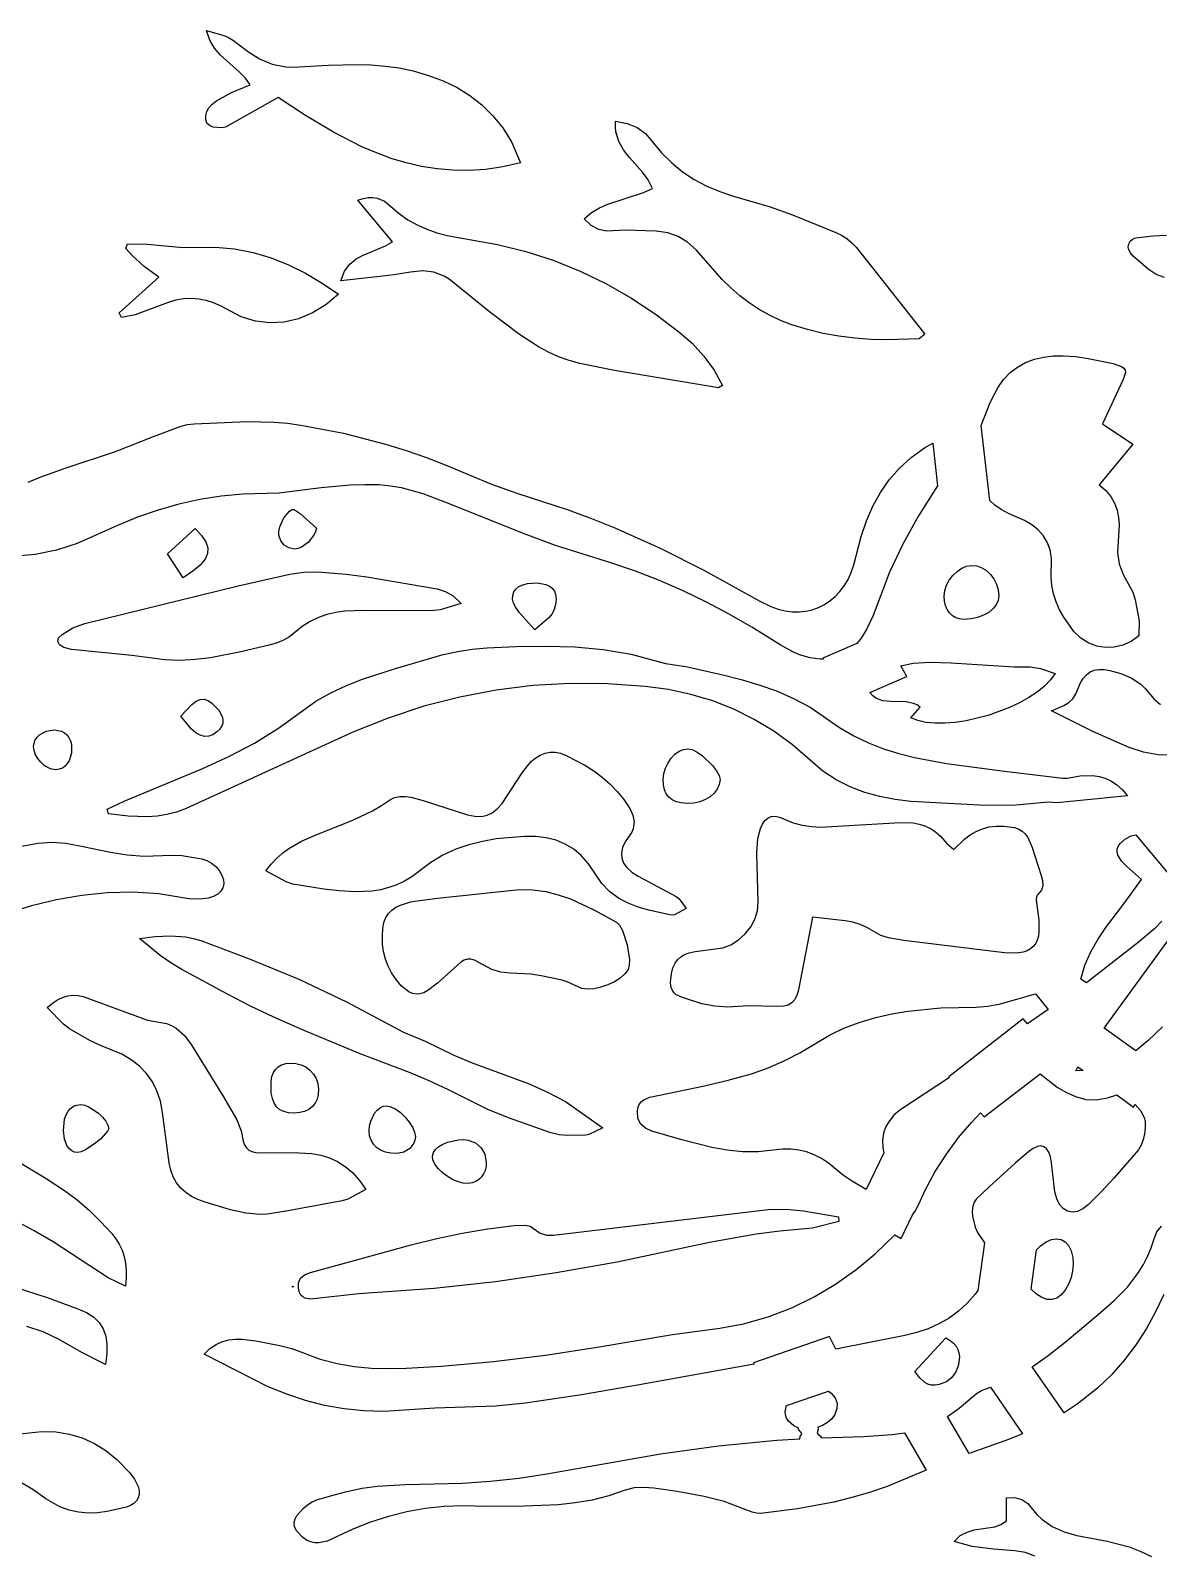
# Model space of a CAD drawing. Header units: centimetres. Extents: x -3.3 to 24.3, y 4.5 to 22.4.
# Drawn here: x 16.11 to 20.98, y 11.9 to 18.48 of the extents above; entities that cross this region are included whole.
import ezdxf

# ---------------------------------------------------------------- set-up
doc = ezdxf.new("R2010")
doc.units = ezdxf.units.CM
doc.layers.add('CUT', color=7, linetype='Continuous')

msp = doc.modelspace()

# ---------------------------------------------------------------- linework, layer by layer
at = {"layer": 'CUT'}
for points in [[(16.913463, 18.171807), (16.978097, 18.20752), (17.059313, 18.240657), (17.038505, 18.270085), (17.013202, 18.295968), (16.928837, 18.370084), (16.904069, 18.399522), (16.884062, 18.434283), (16.870669, 18.47614), (16.945728, 18.454813), (16.965068, 18.446321), (16.986441, 18.433154), (17.046865, 18.386803), (17.099166, 18.353865), (17.154431, 18.331061), (17.213108, 18.318859), (17.243866, 18.31688), (17.397843, 18.325621), (17.519983, 18.328778), (17.58094, 18.327041), (17.641773, 18.322271), (17.702445, 18.313854), (17.76292, 18.301172), (17.829672, 18.281943), (17.893112, 18.258001), (17.952945, 18.228974), (18.008874, 18.194491), (18.060605, 18.15418), (18.107841, 18.107669), (18.150287, 18.054588), (18.187647, 17.994565), (18.227142, 17.903534), (18.151381, 17.886477), (18.077539, 17.875713), (18.005501, 17.870887), (17.935147, 17.871642), (17.866362, 17.877623), (17.799028, 17.888473), (17.733028, 17.903837), (17.668245, 17.923358), (17.604561, 17.946682), (17.541859, 17.973451), (17.418932, 18.035904), (17.298528, 18.10787), (17.179707, 18.186501), (16.951634, 18.057894), (16.9362, 18.054581), (16.899437, 18.058869), (16.882861, 18.065647), (16.871579, 18.075514), (16.867069, 18.089708), (16.867512, 18.10798), (16.872089, 18.126501), (16.879981, 18.141445), (16.895327, 18.157658)], [(19.088561, 17.779671), (19.147982, 17.759427), (19.306854, 17.714585), (19.40197, 17.679939), (19.590052, 17.603301), (19.614588, 17.591592), (19.638142, 17.576624), (19.659715, 17.558993), (19.678307, 17.539294), (19.974665, 17.163706), (19.950536, 17.144066), (19.8106, 17.139202), (19.741078, 17.141059), (19.671912, 17.146148), (19.603146, 17.154748), (19.534826, 17.167141), (19.466994, 17.183605), (19.399695, 17.204421), (19.350628, 17.223327), (19.303692, 17.245428), (19.258834, 17.270616), (19.216003, 17.298784), (19.175146, 17.329825), (19.136212, 17.363633), (19.099149, 17.400101), (18.985722, 17.528059), (18.948911, 17.561009), (18.908083, 17.585841), (18.863181, 17.601972), (18.814145, 17.608821), (18.680948, 17.613145), (18.599399, 17.609194), (18.565167, 17.616041), (18.53325, 17.633018), (18.502613, 17.662278), (18.533891, 17.688791), (18.568017, 17.709045), (18.604354, 17.72472), (18.759144, 17.775274), (18.797029, 17.793282), (18.779124, 17.830673), (18.75472, 17.864409), (18.698304, 17.92767), (18.672235, 17.960573), (18.651555, 17.996576), (18.639235, 18.037367), (18.637139, 18.060086), (18.638247, 18.084635), (18.688481, 18.074572), (18.731074, 18.056675), (18.766727, 18.031134), (18.836649, 17.947863), (18.880606, 17.903749), (18.927896, 17.865337), (18.978398, 17.832162), (19.031993, 17.803761)], [(18.127855, 17.551262), (18.250262, 17.521135), (18.369069, 17.482818), (18.484353, 17.436481), (18.596192, 17.382293), (18.704665, 17.320422), (18.809848, 17.251039), (18.911821, 17.174313), (18.968996, 17.124165), (19.019979, 17.069132), (19.063822, 17.008395), (19.099578, 16.941132), (19.08302, 16.931584), (18.633202, 17.007142), (18.484191, 17.036688), (18.437003, 17.049197), (18.391504, 17.065754), (18.347523, 17.085827), (18.30489, 17.108886), (18.222986, 17.16183), (18.092773, 17.260677), (17.919203, 17.400938), (17.897679, 17.413981), (17.852823, 17.431151), (17.804691, 17.436867), (17.752245, 17.431656), (17.679965, 17.419947), (17.606103, 17.411058), (17.45081, 17.394722), (17.467187, 17.435686), (17.489789, 17.466271), (17.517137, 17.488824), (17.547752, 17.505687), (17.644417, 17.545594), (17.673318, 17.563152), (17.524494, 17.742311), (17.547916, 17.750582), (17.569481, 17.754603), (17.589301, 17.754859), (17.607484, 17.751836), (17.639374, 17.737895), (17.702458, 17.684905), (17.740789, 17.657996), (17.780862, 17.635486), (17.822517, 17.616921), (17.865595, 17.601847), (17.909936, 17.58981)], [(16.704167, 17.3003), (16.561803, 17.24744), (16.503299, 17.236054), (16.493095, 17.25599), (16.664449, 17.410627), (16.600974, 17.456213), (16.550947, 17.501625), (16.521225, 17.533347), (16.529226, 17.553552), (16.613606, 17.553249), (16.76981, 17.538321), (16.907897, 17.540117), (16.991198, 17.532717), (17.071653, 17.517073), (17.149533, 17.493783), (17.225105, 17.463443), (17.29864, 17.426651), (17.370406, 17.384003), (17.440674, 17.336096), (17.385955, 17.290454), (17.327954, 17.25514), (17.267582, 17.2303), (17.205753, 17.216079), (17.14338, 17.212621), (17.081375, 17.220073), (17.020651, 17.238579), (16.931108, 17.285623), (16.89985, 17.299326), (16.868295, 17.309306), (16.836389, 17.315475), (16.804077, 17.317746), (16.771305, 17.316032), (16.73802, 17.310246)], [(20.831951, 16.124706), (20.873032, 16.04886), (20.883424, 16.015352), (20.900138, 15.925178), (20.898683, 15.860201), (20.865777, 15.836046), (20.830309, 15.819443), (20.793269, 15.81041), (20.755648, 15.808963), (20.718436, 15.815118), (20.682625, 15.828891), (20.649205, 15.850299), (20.619166, 15.879359), (20.574636, 15.940438), (20.556683, 15.972874), (20.541961, 16.006472), (20.530738, 16.041155), (20.523283, 16.076845), (20.519862, 16.113465), (20.521252, 16.193814), (20.515504, 16.231575), (20.503851, 16.264636), (20.486646, 16.293413), (20.46424, 16.31832), (20.436987, 16.339773), (20.405239, 16.358187), (20.335806, 16.388505), (20.304897, 16.405374), (20.276863, 16.424817), (20.254798, 16.444518), (20.218461, 16.769392), (20.25629, 16.867797), (20.289417, 16.932369), (20.314071, 16.967652), (20.34269, 16.997334), (20.374822, 17.021638), (20.410019, 17.040789), (20.447831, 17.055012), (20.487807, 17.064529), (20.529498, 17.069565), (20.572455, 17.070345), (20.626666, 17.066491), (20.680819, 17.058826), (20.788063, 17.036398), (20.824062, 17.024594), (20.834382, 17.01734), (20.840025, 17.008485), (20.841323, 16.997504), (20.832208, 16.967069), (20.741862, 16.775881), (20.873956, 16.687887), (20.727796, 16.512833), (20.756562, 16.488332), (20.778663, 16.461827), (20.794779, 16.433491), (20.805589, 16.403498), (20.811772, 16.372025), (20.814007, 16.339245), (20.807411, 16.219976), (20.815068, 16.171542)], [(17.275347, 16.388891), (17.34506, 16.325426), (17.340559, 16.309169), (17.332816, 16.293106), (17.310007, 16.264018), (17.28144, 16.243085), (17.266499, 16.237213), (17.25192, 16.235225), (17.225918, 16.239797), (17.205854, 16.252126), (17.191714, 16.271108), (17.183487, 16.295633), (17.183205, 16.311978), (17.187388, 16.33081), (17.205108, 16.369454), (17.228565, 16.398605), (17.239919, 16.405571), (17.249676, 16.405305)], [(16.770068, 16.111258), (16.701847, 16.213883), (16.82105, 16.323215), (16.849123, 16.294166), (16.867539, 16.266941), (16.876206, 16.240992), (16.875032, 16.215773), (16.863924, 16.190737), (16.842789, 16.165337), (16.811534, 16.139026)], [(17.202518, 15.841311), (17.175034, 15.829351), (17.147047, 15.820866), (17.017925, 15.790354), (16.888106, 15.765459), (16.822631, 15.757563), (16.756617, 15.754008), (16.689942, 15.75577), (16.547401, 15.774703), (16.286713, 15.801613), (16.254247, 15.80943), (16.235534, 15.820792), (16.227486, 15.835209), (16.230742, 15.850917), (16.24594, 15.866152), (16.29306, 15.89411), (16.343707, 15.913443), (17.007688, 16.076281), (17.229855, 16.1268), (17.289259, 16.135218), (17.350403, 16.136465), (17.47311, 16.126663), (17.562951, 16.114827), (17.866574, 16.063134), (17.901534, 16.052165), (17.936416, 16.032587), (17.971342, 16.00025), (17.879617, 15.972715), (17.852808, 15.969197), (17.700825, 15.967358), (17.548764, 15.969454), (17.467823, 15.96632), (17.428808, 15.960643), (17.390863, 15.951661), (17.35406, 15.938948), (17.318474, 15.92208), (17.284177, 15.900632), (17.228316, 15.856377)], [(20.220599, 16.154463), (20.240521, 16.141981), (20.258251, 16.125506), (20.273152, 16.105746), (20.284589, 16.083408), (20.291923, 16.0592), (20.294519, 16.033827), (20.29152, 16.013028), (20.28287, 15.993753), (20.269119, 15.976377), (20.25082, 15.961276), (20.228524, 15.948823), (20.202784, 15.939393), (20.17415, 15.933361), (20.143176, 15.931102), (20.124852, 15.932881), (20.108211, 15.938325), (20.093499, 15.947145), (20.080959, 15.959055), (20.070837, 15.973768), (20.063376, 15.990995), (20.058822, 16.010449), (20.057419, 16.031844), (20.060399, 16.055663), (20.068291, 16.079092), (20.080345, 16.101295), (20.095809, 16.121434), (20.113931, 16.138673), (20.133959, 16.152175), (20.155142, 16.161104), (20.176728, 16.164623), (20.199123, 16.162246)], [(18.373619, 16.053336), (18.378942, 16.039024), (18.380841, 16.018105), (18.378464, 15.995894), (18.372428, 15.974191), (18.363349, 15.954797), (18.349733, 15.937265), (18.288488, 15.885931), (18.223118, 15.959032), (18.206428, 15.982709), (18.19738, 16.001266), (18.19319, 16.018797), (18.193638, 16.035014), (18.1985, 16.049635), (18.207557, 16.062373), (18.220587, 16.072944), (18.237368, 16.081062), (18.257678, 16.086443), (18.300476, 16.089302), (18.337287, 16.08217), (18.352354, 16.074943), (18.36461, 16.06532)], [(17.686339, 15.719377), (17.89307, 15.780004), (17.955912, 15.792981), (18.018731, 15.802242), (18.08164, 15.808422), (18.208178, 15.814075), (18.336429, 15.815014), (18.461875, 15.812184), (18.58488, 15.801609), (18.706045, 15.780963), (18.854265, 15.740609), (18.942073, 15.727043), (19.101225, 15.691893), (19.18012, 15.671946), (19.257846, 15.648981), (19.333866, 15.621921), (19.407642, 15.589687), (19.478638, 15.551202), (19.606377, 15.46373), (19.668083, 15.428021), (19.731353, 15.397719), (19.796104, 15.372278), (19.862256, 15.351151), (19.929725, 15.333795), (20.068293, 15.308209), (20.319424, 15.274729), (20.57106, 15.244965), (20.589357, 15.244924), (20.645515, 15.254523), (20.700743, 15.255829), (20.727351, 15.252301), (20.753288, 15.245191), (20.778554, 15.233903), (20.80315, 15.217843), (20.827074, 15.196415), (20.850327, 15.169023), (20.54611, 15.13844), (20.508014, 15.140899), (20.367149, 15.127915), (20.23863, 15.126822), (19.913857, 15.143985), (19.846339, 15.152413), (19.779987, 15.165211), (19.715174, 15.183151), (19.652274, 15.207002), (19.591657, 15.237537), (19.533698, 15.275526), (19.401976, 15.388728), (19.321294, 15.447799), (19.23692, 15.499054), (19.149052, 15.542593), (19.057886, 15.578517), (18.963622, 15.606926), (18.866457, 15.627921), (18.766588, 15.641601), (18.603441, 15.652848), (18.441605, 15.653968), (18.281167, 15.644874), (18.122219, 15.625477), (17.964849, 15.595692), (17.809147, 15.55543), (17.655202, 15.504605), (17.503103, 15.443129), (16.782202, 15.113975), (16.740951, 15.098072), (16.699395, 15.087296), (16.657581, 15.080932), (16.615554, 15.078267), (16.531052, 15.081177), (16.446265, 15.090315), (16.440419, 15.110934), (16.514331, 15.145704), (16.857479, 15.288868), (16.969415, 15.339321), (17.077249, 15.396784), (17.180964, 15.461436), (17.342902, 15.577059), (17.40797, 15.614065), (17.475297, 15.645637), (17.544433, 15.672939)], [(20.473987, 15.719015), (20.538322, 15.697837), (20.517987, 15.669742), (20.491531, 15.642732), (20.459731, 15.617035), (20.423365, 15.592878), (20.383209, 15.57049), (20.340042, 15.550099), (20.247779, 15.516216), (20.152794, 15.493053), (20.106224, 15.486061), (20.061305, 15.482432), (20.018814, 15.482394), (19.979528, 15.486176), (19.944226, 15.494004), (19.913683, 15.506106), (19.954609, 15.552306), (19.940916, 15.561783), (19.92614, 15.56831), (19.894137, 15.574691), (19.825955, 15.575998), (19.792989, 15.57963), (19.762913, 15.591051), (19.749461, 15.601043), (19.736797, 15.615514), (19.896626, 15.683647), (19.871254, 15.730233), (19.924625, 15.741407), (19.998278, 15.745847), (20.088824, 15.743019), (20.360361, 15.726268), (20.430129, 15.725637)], [(16.879648, 15.426201), (16.861797, 15.425355), (16.843486, 15.430382), (16.824365, 15.44146), (16.804083, 15.458768), (16.758636, 15.512791), (16.80631, 15.562662), (16.825705, 15.577085), (16.843201, 15.584813), (16.859595, 15.58608), (16.875683, 15.581122), (16.892263, 15.570174), (16.923265, 15.538148), (16.938852, 15.508694), (16.941298, 15.494682), (16.940176, 15.481226), (16.935483, 15.468386), (16.927215, 15.456222), (16.91537, 15.444794), (16.897389, 15.432741)], [(16.125116, 15.396693), (16.130329, 15.410319), (16.138359, 15.422431), (16.148951, 15.432823), (16.176799, 15.447632), (16.211834, 15.453107), (16.243675, 15.447877), (16.256569, 15.441282), (16.267341, 15.432144), (16.275913, 15.420548), (16.282207, 15.406577), (16.286145, 15.390314), (16.286593, 15.353005), (16.277144, 15.320513), (16.259166, 15.296607), (16.247448, 15.288498), (16.234161, 15.283284), (16.219494, 15.281216), (16.202419, 15.283292), (16.185293, 15.28991), (16.168857, 15.300299), (16.153852, 15.313686), (16.14102, 15.329297), (16.131102, 15.346361), (16.12484, 15.364106), (16.122975, 15.381758)], [(17.806063, 15.148691), (17.998829, 15.087138), (18.030337, 15.080779), (18.05805, 15.079804), (18.082805, 15.084526), (18.105434, 15.095264), (18.126772, 15.112333), (18.147653, 15.136049), (18.233984, 15.268042), (18.258203, 15.29976), (18.27511, 15.317901), (18.293313, 15.332915), (18.312725, 15.344555), (18.333257, 15.352573), (18.354823, 15.356723), (18.377334, 15.356759), (18.400704, 15.352433), (18.424843, 15.343498), (18.505714, 15.301001), (18.543616, 15.276583), (18.579541, 15.249747), (18.61327, 15.220261), (18.644587, 15.187897), (18.673274, 15.152424), (18.699114, 15.113613), (18.71321, 15.084569), (18.718973, 15.055747), (18.714445, 15.026601), (18.70771, 15.011735), (18.679645, 14.96984), (18.668091, 14.944779), (18.663026, 14.921243), (18.664473, 14.899075), (18.672451, 14.878119), (18.686983, 14.858215), (18.708089, 14.839209), (18.73579, 14.820942), (18.899761, 14.733145), (18.912189, 14.722892), (18.942819, 14.68103), (18.892879, 14.654663), (18.87771, 14.653321), (18.782458, 14.674147), (18.736325, 14.687668), (18.692118, 14.704819), (18.650532, 14.726764), (18.612265, 14.754673), (18.578014, 14.78971), (18.521504, 14.874434), (18.491094, 14.909229), (18.457392, 14.937669), (18.420544, 14.959995), (18.380695, 14.976449), (18.337991, 14.987272), (18.292577, 14.992705), (18.244599, 14.99299), (18.121999, 14.982182), (18.062326, 14.971795), (18.004006, 14.957139), (17.947238, 14.937505), (17.892224, 14.912182), (17.839164, 14.88046), (17.758144, 14.818616), (17.726286, 14.799424), (17.692914, 14.783872), (17.658255, 14.771781), (17.622534, 14.76297), (17.58598, 14.757259), (17.511281, 14.75442), (17.44394, 14.758505), (17.376675, 14.765819), (17.243095, 14.787548), (17.214734, 14.796383), (17.126102, 14.844088), (17.15005, 14.873691), (17.174829, 14.899387), (17.20037, 14.921644), (17.226603, 14.94093), (17.280866, 14.972467), (17.337061, 14.997745), (17.505739, 15.064193), (17.587536, 15.103079), (17.626858, 15.126126), (17.664771, 15.15241), (17.683364, 15.161458), (17.706249, 15.165652), (17.73046, 15.16569), (17.753034, 15.162271)], [(18.990996, 15.357236), (19.014101, 15.340975), (19.057513, 15.299351), (19.074315, 15.277348), (19.085511, 15.256791), (19.089349, 15.23936), (19.085985, 15.217809), (19.07747, 15.197967), (19.064319, 15.180207), (19.047044, 15.164905), (19.026158, 15.152432), (19.002176, 15.143163), (18.975609, 15.137471), (18.946971, 15.13573), (18.922182, 15.137649), (18.900762, 15.142751), (18.882727, 15.151019), (18.868095, 15.162437), (18.856882, 15.176988), (18.849104, 15.194654), (18.84478, 15.215419), (18.843924, 15.239267), (18.847055, 15.264458), (18.854282, 15.288664), (18.865016, 15.311154), (18.878672, 15.331196), (18.89466, 15.348059), (18.912393, 15.36101), (18.931284, 15.36932), (18.950746, 15.372256), (18.969293, 15.368223)], [(19.066454, 14.258982), (19.011041, 14.269138), (18.926749, 14.296891), (18.900579, 14.309274), (18.890101, 14.318178), (18.882093, 14.329935), (18.877103, 14.345331), (18.875681, 14.365149), (18.880882, 14.409223), (18.886753, 14.428261), (18.895026, 14.445178), (18.905866, 14.459884), (18.919441, 14.472286), (18.935916, 14.482295), (18.955458, 14.489818), (18.981863, 14.496295), (19.101168, 14.511623), (19.136741, 14.525398), (19.169405, 14.54572), (19.198168, 14.571572), (19.222039, 14.601937), (19.240026, 14.635796), (19.251137, 14.672131), (19.254382, 14.709926), (19.2489, 14.921155), (19.25296, 14.984399), (19.263775, 15.02783), (19.272552, 15.046827), (19.2833, 15.061782), (19.296031, 15.072485), (19.310754, 15.078725), (19.327481, 15.080292), (19.346224, 15.076976), (19.40596, 15.052112), (19.445028, 15.04146), (19.484195, 15.035594), (19.523462, 15.033497), (19.867224, 15.052846), (19.923737, 15.051737), (19.950036, 15.046737), (19.975001, 15.038609), (19.99861, 15.027234), (20.020842, 15.012488), (20.041674, 14.994251), (20.069367, 14.963308), (20.100108, 14.936831), (20.146271, 14.981289), (20.17086, 14.99939), (20.196684, 15.014384), (20.223915, 15.026008), (20.252725, 15.033994), (20.283287, 15.03808), (20.315774, 15.037998), (20.362384, 15.031261), (20.380417, 15.024918), (20.395612, 15.015986), (20.408478, 15.004014), (20.419522, 14.988547), (20.438174, 14.945315), (20.476643, 14.82461), (20.483233, 14.802125), (20.485036, 14.780911), (20.478935, 14.76072), (20.461816, 14.741302), (20.457039, 14.732696), (20.455558, 14.719621), (20.467052, 14.630609), (20.467866, 14.582001), (20.465116, 14.56187), (20.460151, 14.544398), (20.452886, 14.529492), (20.443236, 14.517057), (20.431118, 14.507002), (20.416448, 14.499233), (20.399142, 14.493657), (20.379115, 14.490182), (20.330565, 14.489159), (19.884389, 14.543168), (19.817069, 14.554747), (19.785091, 14.564788), (19.726466, 14.598325), (19.695211, 14.612114), (19.663085, 14.622069), (19.630081, 14.629045), (19.489169, 14.644281), (19.428538, 14.330211), (19.421032, 14.305448), (19.411747, 14.286767), (19.39977, 14.273427), (19.384187, 14.264688), (19.364085, 14.259809), (19.33855, 14.258052), (19.211518, 14.260642), (19.122702, 14.255598)], [(18.604529, 14.351594), (18.574731, 14.341107), (18.545009, 14.334505), (18.516934, 14.332502), (18.492076, 14.335808), (18.42851, 14.364116), (18.40687, 14.37136), (18.316694, 14.391017), (18.271313, 14.397855), (18.183395, 14.401613), (18.14285, 14.406867), (18.103824, 14.41823), (18.027675, 14.458481), (18.012343, 14.462581), (17.998217, 14.462461), (17.984336, 14.458085), (17.96974, 14.449419), (17.869018, 14.359179), (17.827103, 14.327262), (17.809325, 14.31794), (17.792473, 14.312639), (17.776263, 14.311407), (17.760411, 14.314293), (17.74463, 14.321344), (17.712146, 14.348136), (17.689303, 14.374909), (17.670326, 14.403081), (17.655123, 14.432576), (17.643599, 14.463318), (17.635662, 14.495228), (17.631217, 14.528229), (17.630172, 14.562246), (17.632432, 14.5972), (17.637224, 14.62171), (17.645592, 14.642691), (17.657199, 14.660418), (17.671707, 14.675168), (17.688779, 14.687213), (17.708076, 14.69683), (17.751997, 14.709878), (17.781075, 14.715174), (17.869161, 14.726508), (18.222206, 14.76351), (18.280518, 14.762543), (18.336498, 14.754776), (18.390482, 14.741223), (18.442805, 14.722898), (18.543811, 14.675979), (18.642202, 14.622126), (18.65524, 14.609028), (18.667535, 14.586449), (18.687568, 14.524726), (18.697641, 14.460714), (18.697486, 14.435274), (18.693092, 14.418172), (18.678686, 14.399257), (18.658077, 14.381381), (18.632835, 14.365256)], [(17.534524, 14.054155), (17.284855, 14.156935), (17.161547, 14.211728), (17.060653, 14.259837), (16.96106, 14.310824), (16.764267, 14.417527), (16.716307, 14.44627), (16.670035, 14.478433), (16.581143, 14.551871), (16.648827, 14.560144), (16.715259, 14.563578), (16.780642, 14.558951), (16.813003, 14.552608), (16.845176, 14.543041), (17.059099, 14.463487), (17.269377, 14.375819), (17.475392, 14.278562), (17.721393, 14.147603), (17.814742, 14.108574), (17.93839, 14.048323), (18.019006, 14.015143), (18.264592, 13.923895), (18.344222, 13.888623), (18.420996, 13.847112), (18.582381, 13.734572), (18.522782, 13.705502), (18.508732, 13.702751), (18.431861, 13.701306), (18.39408, 13.704016), (18.358205, 13.712219), (18.17542, 13.776983), (18.085915, 13.813775), (17.916239, 13.897811), (17.832304, 13.936619), (17.747171, 13.972577)], [(16.805371, 13.43727), (16.78067, 13.453969), (16.759236, 13.473639), (16.741169, 13.496319), (16.726568, 13.52205), (16.715534, 13.550869), (16.708164, 13.582816), (16.680505, 13.800183), (16.670915, 13.8488), (16.656162, 13.893107), (16.636229, 13.93316), (16.611099, 13.969014), (16.580756, 14.000725), (16.545181, 14.028348), (16.504358, 14.05194), (16.411454, 14.09031), (16.365636, 14.111989), (16.277552, 14.161985), (16.252039, 14.181198), (16.181385, 14.253559), (16.204015, 14.272419), (16.226272, 14.287013), (16.248327, 14.297485), (16.270347, 14.303977), (16.292501, 14.306632), (16.314959, 14.305594), (16.33789, 14.301005), (16.614529, 14.198558), (16.69702, 14.184108), (16.719091, 14.17543), (16.739324, 14.163948), (16.774788, 14.133356), (16.804441, 14.093889), (16.94383, 13.867285), (17.001397, 13.76888), (17.020273, 13.721504), (17.028077, 13.676503), (17.034153, 13.660006), (17.042707, 13.647361), (17.053563, 13.638116), (17.066548, 13.631819), (17.081487, 13.628019), (17.116526, 13.626102), (17.243302, 13.627688), (17.325836, 13.623043), (17.364503, 13.615894), (17.401462, 13.60455), (17.43667, 13.588496), (17.470082, 13.567214), (17.501655, 13.54019), (17.531346, 13.506908), (17.559111, 13.466852), (17.480954, 13.426249), (17.456629, 13.418478), (17.214159, 13.373231), (17.132868, 13.361111), (17.102535, 13.359143), (17.040636, 13.36503), (16.973343, 13.379623), (16.864181, 13.412628), (16.833242, 13.423502)], [(19.791968, 13.681174), (19.792701, 13.648426), (19.796663, 13.625224), (19.720617, 13.46764), (19.661798, 13.502126), (19.623423, 13.528241), (19.558015, 13.581064), (19.527466, 13.601202), (19.49592, 13.617455), (19.463368, 13.629754), (19.429804, 13.638027), (19.395221, 13.642203), (19.359611, 13.642213), (19.253943, 13.630377), (19.18625, 13.630567), (19.119655, 13.637202), (19.053924, 13.648927), (18.924123, 13.682233), (18.794981, 13.719653), (18.76694, 13.731793), (18.745964, 13.750792), (18.733784, 13.776284), (18.732129, 13.807903), (18.735611, 13.82399), (18.741587, 13.836995), (18.749808, 13.847338), (18.760024, 13.85544), (18.785442, 13.866601), (19.022439, 13.915613), (19.124925, 13.939625), (19.226054, 13.967979), (19.297361, 13.992947), (19.367311, 14.023096), (19.43502, 14.058001), (19.56301, 14.134802), (19.628036, 14.165722), (19.69453, 14.190735), (19.762337, 14.210577), (19.831303, 14.225988), (19.901272, 14.237702), (20.043599, 14.252994), (20.195781, 14.254916), (20.245966, 14.259048), (20.295277, 14.268439), (20.452179, 14.312619), (20.508148, 14.245241), (20.418863, 14.183685), (20.399973, 14.204746), (20.078453, 13.954561), (20.080867, 13.951829), (19.866321, 13.810239), (19.841273, 13.788181), (19.821246, 13.764505), (19.806308, 13.738953), (19.796526, 13.711263)], [(17.347963, 13.857673), (17.339551, 13.84011), (17.327729, 13.82539), (17.312636, 13.81365), (17.294412, 13.805029), (17.273198, 13.799664), (17.249133, 13.797693), (17.224902, 13.799115), (17.20424, 13.803943), (17.187025, 13.812314), (17.173135, 13.824366), (17.16245, 13.840236), (17.154847, 13.860064), (17.150206, 13.883987), (17.149387, 13.93534), (17.153041, 13.955467), (17.159398, 13.972561), (17.168487, 13.986658), (17.18034, 13.997795), (17.194986, 14.006007), (17.212457, 14.011332), (17.232781, 14.013807), (17.256775, 14.012591), (17.279163, 14.006826), (17.299486, 13.996943), (17.317283, 13.98337), (17.332093, 13.966538), (17.343455, 13.946875), (17.350909, 13.924812), (17.353994, 13.900778), (17.352824, 13.877942)], [(17.733324, 12.695125), (17.885542, 12.703915), (18.11107, 12.724145), (18.335333, 12.752065), (18.558693, 12.786151), (18.883814, 12.84066), (19.089173, 12.867892), (19.19046, 12.887415), (19.297625, 12.917537), (19.39968, 12.956229), (19.496779, 13.003108), (19.589073, 13.057793), (19.676713, 13.1199), (19.759853, 13.189047), (19.844861, 13.271692), (19.87157, 13.256012), (19.921267, 13.358264), (19.932238, 13.373752), (19.947929, 13.403413), (19.976194, 13.465111), (20.019426, 13.545082), (20.067736, 13.620425), (20.120567, 13.691524), (20.177364, 13.758765), (20.215632, 13.799298), (20.231625, 13.781197), (20.47238, 13.966585), (20.546878, 13.909934), (20.583983, 13.887349), (20.626144, 13.868617), (20.670449, 13.857032), (20.716497, 13.854484), (20.763886, 13.862861), (20.803758, 13.876172), (20.875981, 13.823699), (20.883901, 13.834541), (20.906404, 13.80852), (20.922689, 13.778044), (20.92677, 13.760861), (20.927402, 13.742027), (20.924687, 13.714822), (20.919363, 13.687254), (20.910545, 13.661455), (20.89735, 13.639557), (20.79324, 13.517291), (20.738502, 13.45857), (20.68149, 13.40229), (20.657289, 13.383476), (20.633721, 13.372633), (20.611336, 13.369441), (20.590688, 13.373583), (20.572328, 13.384742), (20.556809, 13.402599), (20.544683, 13.426837), (20.536501, 13.457137), (20.522092, 13.583176), (20.516921, 13.608877), (20.509836, 13.62901), (20.500761, 13.643524), (20.489617, 13.652367), (20.476327, 13.655489), (20.460812, 13.652838), (20.442997, 13.644365), (20.422802, 13.630017), (20.36453, 13.581192), (20.251949, 13.478693), (20.196969, 13.426054), (20.187255, 13.412398), (20.181438, 13.394778), (20.179284, 13.374191), (20.180558, 13.351636), (20.192458, 13.304612), (20.202615, 13.282138), (20.232333, 13.236668), (20.204218, 13.031411), (20.192666, 13.014945), (20.158089, 12.975691), (20.120212, 12.941308), (20.079224, 12.91162), (20.035318, 12.886449), (19.988685, 12.865617), (19.939515, 12.848946), (19.887999, 12.836258), (19.590211, 12.777706), (19.562496, 12.831827), (19.233907, 12.718774), (19.237054, 12.71256), (18.732594, 12.621689), (18.490925, 12.580557), (18.248685, 12.543461), (18.118718, 12.530886), (17.856422, 12.522173), (17.63691, 12.508751), (17.549899, 12.510514), (17.464491, 12.518972), (17.38058, 12.533905), (17.298059, 12.555096), (17.216823, 12.582328), (17.136764, 12.615383), (16.859513, 12.756437), (16.885009, 12.780165), (16.911485, 12.797738), (16.938803, 12.809863), (16.966823, 12.817243), (16.995404, 12.820586), (17.024408, 12.820597), (17.083125, 12.813443), (17.187417, 12.793227), (17.238526, 12.779613), (17.360808, 12.734562), (17.434383, 12.715315), (17.508425, 12.702834), (17.582931, 12.696031), (17.657898, 12.693823)], [(20.658735, 13.981537), (20.62779, 13.980123), (20.636444, 13.997732)], [(16.412932, 13.68678), (16.391865, 13.66918), (16.347351, 13.639244), (16.327882, 13.630007), (16.312923, 13.626656), (16.300175, 13.628693), (16.288397, 13.634315), (16.277831, 13.643143), (16.268719, 13.654803), (16.25582, 13.68511), (16.251633, 13.722224), (16.257227, 13.77064), (16.263355, 13.789802), (16.271691, 13.805581), (16.282223, 13.81796), (16.294941, 13.826925), (16.309837, 13.83246), (16.326898, 13.83455), (16.344157, 13.831814), (16.363601, 13.823781), (16.403426, 13.796619), (16.420999, 13.77989), (16.435139, 13.762663), (16.444442, 13.746136), (16.447503, 13.73151), (16.44274, 13.719495)], [(17.708787, 13.799505), (17.728651, 13.780391), (17.746258, 13.758985), (17.760336, 13.736663), (17.769613, 13.714801), (17.772816, 13.694774), (17.770968, 13.680986), (17.766069, 13.667873), (17.748645, 13.645068), (17.723606, 13.62915), (17.694011, 13.622911), (17.667372, 13.624309), (17.643561, 13.629229), (17.622812, 13.637478), (17.60536, 13.648864), (17.591439, 13.663195), (17.581283, 13.680278), (17.575128, 13.699922), (17.573206, 13.721935), (17.575076, 13.742531), (17.579918, 13.762253), (17.596876, 13.796727), (17.608169, 13.810303), (17.620791, 13.820655), (17.63433, 13.827197), (17.648374, 13.82934), (17.667377, 13.825355), (17.687939, 13.814951)], [(17.847292, 13.612128), (17.850844, 13.627665), (17.859837, 13.640674), (17.873832, 13.652568), (17.891732, 13.662992), (17.912441, 13.671588), (17.9579, 13.681875), (17.980458, 13.682854), (18.001439, 13.68058), (18.033248, 13.66871), (18.057314, 13.648114), (18.072832, 13.619786), (18.079, 13.584718), (18.078093, 13.566532), (18.074275, 13.549864), (18.067728, 13.534923), (18.058629, 13.521917), (18.047161, 13.511055), (18.033501, 13.502546), (18.017831, 13.496598), (18.00033, 13.493421), (17.979869, 13.494479), (17.957211, 13.500627), (17.933672, 13.511003), (17.910568, 13.524743), (17.889214, 13.540984), (17.870928, 13.558861), (17.857023, 13.577512), (17.848817, 13.596072)], [(17.31909, 12.994173), (17.295991, 12.998143), (17.286302, 13.003406), (17.27823, 13.011511), (17.272056, 13.022951), (17.268063, 13.038218), (17.267608, 13.064773), (17.276056, 13.084658), (17.293432, 13.099013), (17.319757, 13.108983), (17.75538, 13.22837), (17.86497, 13.255188), (17.9753, 13.278771), (18.086604, 13.298106), (18.199115, 13.312183), (18.246836, 13.313041), (18.268826, 13.30872), (18.31236, 13.27808), (18.340751, 13.269741), (18.370261, 13.269657), (19.297947, 13.380863), (19.374378, 13.382927), (19.450286, 13.375359), (19.601155, 13.349419), (19.60219, 13.328663), (19.488464, 13.299869), (19.347732, 13.287463), (19.246055, 13.27466), (19.044655, 13.238323), (18.644248, 13.152974), (18.381977, 13.106903), (18.11879, 13.068947), (17.854507, 13.039926), (17.52793, 13.01616)], [(20.581422, 13.032468), (20.564072, 13.011606), (20.545139, 12.99799), (20.524822, 12.991582), (20.503323, 12.99234), (20.480841, 13.000227), (20.457578, 13.015201), (20.433596, 13.037378), (20.456888, 13.206351), (20.474839, 13.223439), (20.498757, 13.24091), (20.521869, 13.251289), (20.543635, 13.254741), (20.563517, 13.251428), (20.580975, 13.241512), (20.595471, 13.225157), (20.606467, 13.202526), (20.613424, 13.17378), (20.615322, 13.145454), (20.613027, 13.116121), (20.606821, 13.087327), (20.596987, 13.060616)], [(17.239892, 13.04838), (17.244851, 13.049833), (17.244068, 13.045342)], [(20.002442, 12.622025), (19.988031, 12.626073), (19.975078, 12.633006), (19.95235, 12.653862), (19.93187, 12.68125), (20.065177, 12.825812), (20.08419, 12.815062), (20.099086, 12.803214), (20.110175, 12.790284), (20.117769, 12.776289), (20.122176, 12.761243), (20.123708, 12.745164), (20.119387, 12.709966), (20.108451, 12.678903), (20.091313, 12.654352), (20.067573, 12.636181), (20.036832, 12.624258), (20.018609, 12.621281)], [(19.385015, 12.466951), (19.377326, 12.479644), (19.372596, 12.493437), (19.370973, 12.508105), (19.376157, 12.534547), (19.558748, 12.596161), (19.569807, 12.586922), (19.587133, 12.566754), (19.595283, 12.544548), (19.594781, 12.520704), (19.586149, 12.495625), (19.573103, 12.476886), (19.554526, 12.460918), (19.531879, 12.448123), (19.512582, 12.441077), (19.514142, 12.431252), (19.508916, 12.41629), (19.51168, 12.41127), (19.523804, 12.401797), (19.527792, 12.393625), (19.710627, 12.40044), (19.832962, 12.40859), (19.887008, 12.415317), (19.980115, 12.25384), (19.811314, 12.184541), (19.735236, 12.158423), (19.658373, 12.135968), (19.580778, 12.11687), (19.42361, 12.087507), (19.264167, 12.067865), (19.246764, 12.068574), (19.228964, 12.072891), (19.10771, 12.119313), (19.020883, 12.140902), (18.904847, 12.163057), (18.803995, 12.176217), (18.760671, 12.179443), (18.718619, 12.177806), (18.679968, 12.168232), (18.608576, 12.143446), (18.536562, 12.125463), (18.464019, 12.113159), (18.391038, 12.105414), (18.244137, 12.099117), (18.079663, 12.097176), (17.97904, 12.100602), (17.896581, 12.097741), (17.815358, 12.089048), (17.735335, 12.074671), (17.656476, 12.054755), (17.578746, 12.029448), (17.502109, 11.998896), (17.391194, 11.94788), (17.355612, 11.940281), (17.337787, 11.940694), (17.319974, 11.944609), (17.302197, 11.952547), (17.284479, 11.965027), (17.259902, 11.991132), (17.252834, 12.00409), (17.249349, 12.017161), (17.249524, 12.030477), (17.253437, 12.04417), (17.261165, 12.058371), (17.288837, 12.089762), (17.306828, 12.105059), (17.326269, 12.117656), (17.34667, 12.126104), (17.411444, 12.144746), (17.476643, 12.162447), (17.542269, 12.176931), (17.608329, 12.185922), (17.730659, 12.192693), (17.975918, 12.198874), (18.098094, 12.206702), (18.219491, 12.220525), (18.340546, 12.238282), (18.831571, 12.324775), (19.082473, 12.359747), (19.334574, 12.384016), (19.434766, 12.389941), (19.435137, 12.399803), (19.442348, 12.411981), (19.440541, 12.417239), (19.430111, 12.428511), (19.427698, 12.437578), (19.408678, 12.445762)], [(20.165752, 12.326477), (20.072879, 12.486533), (20.123075, 12.522147), (20.197277, 12.585841), (20.218915, 12.598826), (20.258474, 12.613198), (20.396982, 12.411109), (20.335868, 12.387142)]]:
    msp.add_lwpolyline(points, close=True, dxfattribs=at)
for points in [[(21.010935, 17.408669), (20.974273, 17.421989), (20.939206, 17.444599), (20.874653, 17.501135), (20.862963, 17.514504), (20.856055, 17.52812), (20.853734, 17.541427), (20.855808, 17.553866), (20.862084, 17.564882), (20.872369, 17.573918), (20.88647, 17.580415), (20.961204, 17.588551), (21.0186, 17.591601)], [(16.099803, 16.524114), (16.151795, 16.546397), (16.258936, 16.585105), (16.476288, 16.657102), (16.640723, 16.722117), (16.755821, 16.764684), (16.786369, 16.772682), (16.817023, 16.776552), (17.047364, 16.78565), (17.162704, 16.783469), (17.220507, 16.77877), (17.278433, 16.770933), (17.462919, 16.735237), (17.643824, 16.688889), (17.732975, 16.661308), (17.82128, 16.630569), (17.908756, 16.596508), (18.102399, 16.514906), (18.21198, 16.476553), (18.433037, 16.404003), (18.534447, 16.367008), (18.634508, 16.327141), (18.830935, 16.239553), (19.023033, 16.142752), (19.261248, 16.010255), (19.309051, 15.986342), (19.340082, 15.975221), (19.370876, 15.967736), (19.401254, 15.963811), (19.431035, 15.96337), (19.46004, 15.966337), (19.488089, 15.972638), (19.515001, 15.982196), (19.540596, 15.994937), (19.564696, 16.010783), (19.587119, 16.029661), (19.607686, 16.051493), (19.626216, 16.076205), (19.64253, 16.103721), (19.656448, 16.133966), (19.667789, 16.166863), (19.699533, 16.28949), (19.721913, 16.356702), (19.749397, 16.419931), (19.782251, 16.479046), (19.820741, 16.533916), (19.86513, 16.584409), (19.915684, 16.630394), (19.972668, 16.671739), (20.008828, 16.692508), (20.029235, 16.508942), (19.94717, 16.379052), (19.880655, 16.259247), (19.822278, 16.135312), (19.750781, 15.947366), (19.723855, 15.889978), (19.699251, 15.849305), (19.680199, 15.827158), (19.534012, 15.76387), (19.536344, 15.759549), (19.522157, 15.75868), (19.478583, 15.764279), (19.433178, 15.778179), (19.404341, 15.790815), (19.348803, 15.821451), (19.226437, 15.897526), (19.129387, 15.953244), (19.030735, 16.005362), (18.930388, 16.053795), (18.828254, 16.098455), (18.724238, 16.139258), (18.618246, 16.176115), (18.377745, 16.250897), (18.247115, 16.299327), (17.897624, 16.439537), (17.806426, 16.473138), (17.713265, 16.499031), (17.665554, 16.5075), (17.616878, 16.512138), (17.554137, 16.513054), (17.491196, 16.510391), (17.365353, 16.500212), (17.183464, 16.47653), (17.027303, 16.472327), (16.933361, 16.464012), (16.841045, 16.449458), (16.750238, 16.429061), (16.66082, 16.403214), (16.572672, 16.372312), (16.485675, 16.336751), (16.311914, 16.258884), (16.221914, 16.230084), (16.129464, 16.211136), (16.034313, 16.202652)], [(21.047702, 15.344065), (20.982978, 15.345325), (20.919346, 15.356976), (20.857237, 15.377665), (20.777756, 15.41138), (20.69702, 15.448595), (20.522301, 15.536509), (20.575038, 15.559315), (20.596778, 15.571944), (20.613528, 15.58848), (20.626452, 15.608734), (20.647017, 15.656406), (20.659044, 15.676228), (20.672915, 15.691999), (20.688752, 15.703737), (20.706677, 15.711459), (20.726812, 15.715183), (20.74928, 15.714926), (20.774202, 15.710708), (20.821778, 15.697443), (20.866735, 15.678538), (20.907677, 15.650973), (20.926206, 15.632999), (20.965765, 15.586177), (20.993234, 15.563945)], [(20.999061, 14.626842), (20.968495, 14.595918), (20.896388, 14.535087), (20.673443, 14.360146), (20.648952, 14.376236), (20.666309, 14.437365), (20.691206, 14.494324), (20.722071, 14.548155), (20.757334, 14.599897), (20.834772, 14.70127), (20.910952, 14.806764), (20.846578, 14.864204), (20.826584, 14.884972), (20.809207, 14.912202), (20.806007, 14.925179), (20.806378, 14.937711), (20.810256, 14.949786), (20.817576, 14.961388), (20.842278, 14.98312), (20.866233, 14.995334), (20.886089, 15.000291), (21.085754, 14.762267)], [(16.030479, 14.943951), (16.142369, 14.964775), (16.201488, 14.968653), (16.262222, 14.963674), (16.323271, 14.953134), (16.455556, 14.925126), (16.527673, 14.913057), (16.600576, 14.907197), (16.718691, 14.912823), (16.762893, 14.910113), (16.85073, 14.89587), (16.871455, 14.88905), (16.891723, 14.877608), (16.909949, 14.86287), (16.924547, 14.846162), (16.936788, 14.82549), (16.943578, 14.805912), (16.945043, 14.787706), (16.941311, 14.771147), (16.932509, 14.756512), (16.918764, 14.744078), (16.900204, 14.73412), (16.876955, 14.726916), (16.852448, 14.722884), (16.801812, 14.722712), (16.663791, 14.745179), (16.551681, 14.752695), (16.440784, 14.750145), (16.330981, 14.738576), (16.22215, 14.719033), (16.11417, 14.692562), (16.006919, 14.660207)], [(21.001268, 14.169805), (20.938584, 14.109381), (20.886529, 14.06613), (20.749865, 14.164493), (21.047398, 14.573548)], [(15.918056, 13.670364), (16.173662, 13.517813), (16.256632, 13.463817), (16.311801, 13.422307), (16.364364, 13.376833), (16.414157, 13.328208), (16.461019, 13.277246), (16.478541, 13.254858), (16.493337, 13.230814), (16.50533, 13.205085), (16.514443, 13.177642), (16.5206, 13.148455), (16.523725, 13.117496), (16.523741, 13.084733), (16.520572, 13.050139), (16.445821, 13.085697), (16.207473, 13.241172), (16.12585, 13.289003), (15.804789, 13.459313)], [(21.00796, 13.013625), (20.971886, 12.938937), (20.931909, 12.866725), (20.887416, 12.797326), (20.837792, 12.731078), (20.782424, 12.668317), (20.720698, 12.60938), (20.632722, 12.539391), (20.576033, 12.502647), (20.43887, 12.701446), (20.507489, 12.750609), (20.580768, 12.807706), (20.723593, 12.926736), (20.793058, 12.98843), (20.849676, 13.045612), (20.898307, 13.108674), (20.919113, 13.142601), (20.937306, 13.178228), (20.95268, 13.215631), (20.96503, 13.254886), (20.977563, 13.285196), (20.99677, 13.308557)], [(16.047793, 13.044061), (16.181722, 13.000126), (16.314398, 12.952184), (16.352193, 12.935757), (16.382885, 12.916002), (16.406745, 12.892636), (16.424044, 12.865371), (16.435054, 12.833922), (16.440045, 12.798003), (16.439288, 12.757327), (16.433055, 12.711609), (16.331839, 12.763336), (16.233377, 12.819221), (16.164976, 12.851902), (16.093496, 12.875678)], [(16.021487, 12.406732), (16.159018, 12.421467), (16.219674, 12.419958), (16.277676, 12.410838), (16.333025, 12.394247), (16.385724, 12.370322), (16.435771, 12.339202), (16.483168, 12.301027), (16.539043, 12.243178), (16.559383, 12.216035), (16.575041, 12.183298), (16.57872, 12.166087), (16.578704, 12.150069), (16.575009, 12.135445), (16.567651, 12.122414), (16.556648, 12.111178), (16.542016, 12.101936), (16.523773, 12.094889), (16.44071, 12.075433), (16.399355, 12.070393), (16.358218, 12.069342), (16.317373, 12.072929), (16.276896, 12.081803), (16.23686, 12.096613), (16.17526, 12.130654), (16.118981, 12.171463), (16.067558, 12.201223)], [(20.450601, 11.882238), (20.409997, 11.89862), (20.363389, 11.90571), (20.270876, 11.913477), (20.178632, 11.925014), (20.100601, 11.946867), (20.127947, 11.971598), (20.157029, 11.987118), (20.187135, 11.996078), (20.276465, 12.010131), (20.303536, 12.01938), (20.328065, 12.035333), (20.328065, 12.135086), (20.364063, 12.135796), (20.394109, 12.127233), (20.41927, 12.110376), (20.459237, 12.063125), (20.479605, 12.042943), (20.525092, 12.01051), (20.576099, 11.98737), (20.631643, 11.971984), (20.76231, 11.947112), (20.857796, 11.922647), (20.90737, 11.903759), (20.954171, 11.88081)]]:
    msp.add_lwpolyline(points, dxfattribs=at)

doc.saveas('drawing.dxf')
